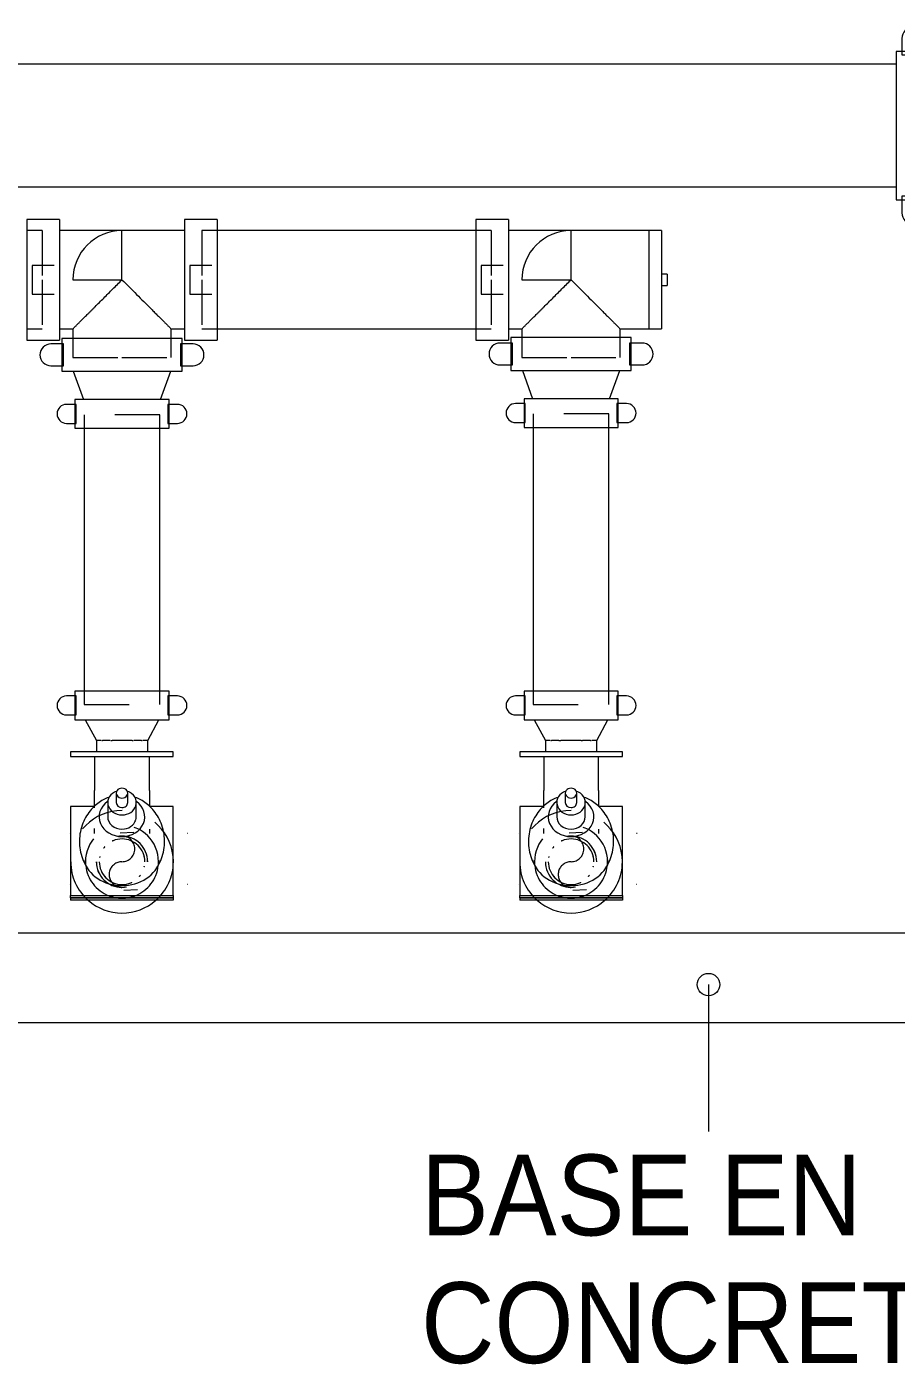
# Model space of a CAD drawing. Header units: metres. Extents: x 63 to 378, y -27 to 78.
# Drawn here: x 140.044 to 141.98, y 34.041 to 37.02 of the extents above; entities that cross this region are included whole.
import ezdxf

# ---------------------------------------------------------------- set-up
doc = ezdxf.new("R2010")
doc.units = ezdxf.units.M
doc.linetypes.add('Centre', pattern=[0.03175, 0.00635, -0.004763, 0.015875, -0.004763])
doc.linetypes.add('HIDDEN JT', pattern=[0.0016, 0.001, -0.0006])
for name, color, linetype, lineweight in [('A-DETL', 7, 'HIDDEN JT', 9), ('A-FLOR', 7, 'Continuous', 9), ('A-FLOR-LEVL', 7, 'Continuous', 9), ('G-ANNO-TEXT', 7, 'Continuous', 9), ('M-EQPM', 7, 'Continuous', 18), ('P-PIPE', 7, 'Continuous', 18)]:
    doc.layers.add(name, color=color, linetype=linetype, lineweight=lineweight)
doc.styles.add('SansSerif', font='SANSS__.TTF', dxfattribs={"width": 0.9, "height": 0.18})

# ---------------------------------------------------------------- blocks, each defined once
blk = doc.blocks.new('Multi-Purpose Valve - Angle - 3-12 Inch - Flanged - 4_-2385580-SEC 11')
at = {"layer": 'P-PIPE', "color": 11, "true_color": 0xff8080}
for p, q in [((-0.9954, 35.4051), (-0.9954, 35.395)), ((-0.7668, 35.4051), (-0.9954, 35.4051)), ((-0.9954, 35.395), (-0.7668, 35.395)), ((-0.942, 35.395), (-0.942, 35.3188)), ((-0.8201, 35.3188), (-0.8201, 35.395)), ((-0.7668, 35.395), (-0.7668, 35.4051)), ((-0.8938, 35.3133), (-0.8938, 35.2922)), ((-0.8684, 35.2922), (-0.8684, 35.3133)), ((-0.942, 35.2833), (-0.9954, 35.2833)), ((-0.9954, 35.2833), (-0.9954, 35.0853)), ((-0.9128, 35.2922), (-0.9128, 35.2605)), ((-0.8493, 35.2605), (-0.8493, 35.2922)), ((-0.7668, 35.2833), (-0.82, 35.2833)), ((-0.7668, 35.0853), (-0.7668, 35.2833)), ((-0.9954, 35.0853), (-0.7668, 35.0853)), ((-0.9954, 35.0802), (-0.9954, 35.0853)), ((-0.7668, 35.0802), (-0.9954, 35.0802)), ((-0.9954, 35.0802), (-0.7668, 35.0802)), ((-0.9954, 35.0802), (-0.9954, 35.0752)), ((-0.7668, 35.0752), (-0.9954, 35.0752)), ((-0.7668, 35.0853), (-0.7668, 35.0802)), ((-0.7668, 35.0802), (-0.7668, 35.0752))]:
    blk.add_line(p, q, dxfattribs=at)
at = {"layer": 'P-PIPE', "color": 11, "true_color": 0xff8080, "flags": 128}
for points in [[(-0.9094, 35.3042), (-0.9108, 35.3037), (-0.9138, 35.3025), (-0.9168, 35.3012), (-0.9199, 35.2998), (-0.9229, 35.2982), (-0.9259, 35.2965), (-0.9289, 35.2946), (-0.932, 35.2926), (-0.935, 35.2904), (-0.9379, 35.2881), (-0.9409, 35.2855), (-0.9438, 35.2828), (-0.9467, 35.28), (-0.9495, 35.2769), (-0.9522, 35.2737), (-0.9548, 35.2703), (-0.9574, 35.2667), (-0.9598, 35.2629), (-0.9621, 35.259), (-0.9643, 35.2549), (-0.9663, 35.2506), (-0.9682, 35.2462), (-0.9699, 35.2416), (-0.9714, 35.237), (-0.9727, 35.2322), (-0.9738, 35.2273), (-0.9746, 35.2223), (-0.9753, 35.2173), (-0.9757, 35.2122), (-0.9759, 35.2071), (-0.9758, 35.202), (-0.9755, 35.1969), (-0.975, 35.1918), (-0.9743, 35.1868), (-0.9733, 35.1819), (-0.9721, 35.177), (-0.9707, 35.1723), (-0.9691, 35.1676), (-0.9674, 35.1632), (-0.9654, 35.1588), (-0.9633, 35.1546), (-0.9611, 35.1506), (-0.9587, 35.1468)], [(-0.942, 35.2809), (-0.942, 35.2847), (-0.942, 35.2886), (-0.942, 35.2925), (-0.942, 35.2964), (-0.942, 35.3004), (-0.942, 35.3044), (-0.942, 35.3085), (-0.942, 35.3125), (-0.942, 35.3166), (-0.942, 35.3188)], [(-0.8034, 35.1468), (-0.8011, 35.1506), (-0.7988, 35.1547), (-0.7967, 35.1588), (-0.7948, 35.1632), (-0.793, 35.1677), (-0.7914, 35.1723), (-0.79, 35.1771), (-0.7889, 35.1819), (-0.7879, 35.1868), (-0.7871, 35.1919), (-0.7866, 35.1969), (-0.7863, 35.202), (-0.7863, 35.2071), (-0.7865, 35.2122), (-0.7869, 35.2173), (-0.7875, 35.2223), (-0.7884, 35.2273), (-0.7895, 35.2322), (-0.7908, 35.237), (-0.7923, 35.2417), (-0.794, 35.2462), (-0.7959, 35.2506), (-0.7979, 35.2549), (-0.8001, 35.259), (-0.8024, 35.263), (-0.8048, 35.2667), (-0.8074, 35.2703), (-0.81, 35.2737), (-0.8127, 35.2769), (-0.8155, 35.28), (-0.8184, 35.2829), (-0.8213, 35.2856), (-0.8242, 35.2881), (-0.8272, 35.2904), (-0.8302, 35.2926), (-0.8332, 35.2947), (-0.8363, 35.2965), (-0.8393, 35.2982), (-0.8423, 35.2998), (-0.8454, 35.3013), (-0.8484, 35.3026), (-0.8514, 35.3037), (-0.8527, 35.3042)], [(-0.8201, 35.3188), (-0.8201, 35.3147), (-0.8201, 35.3107), (-0.8201, 35.3066), (-0.8201, 35.3026), (-0.8201, 35.2986), (-0.8201, 35.2946), (-0.8201, 35.2907), (-0.8201, 35.2868), (-0.8201, 35.2834)], [(-0.942, 35.2233), (-0.942, 35.2248), (-0.942, 35.2264), (-0.942, 35.2282), (-0.942, 35.2301), (-0.942, 35.2321), (-0.942, 35.2343)], [(-0.8201, 35.2333), (-0.8201, 35.2312), (-0.8201, 35.2292), (-0.8201, 35.2273), (-0.8201, 35.2256), (-0.8201, 35.2241), (-0.8201, 35.2233)]]:
    blk.add_lwpolyline(points, dxfattribs=at)
at = {"layer": 'P-PIPE', "color": 11, "true_color": 0xff8080}
for start, end in [(228.7595, 270), (270, 311.2405)]:
    blk.add_arc((-0.8811, 35.1605), 0.1143, start, end, dxfattribs=at)
for centre, major_axis, start_param, end_param in [((-0.8811, 35.2922), (0.0317, 0), 1.940637, 4.712389), ((-0.8811, 35.3133), (-0.0127, 0), 4.712389, 7.853982), ((-0.8811, 35.3133), (-0.0127, 0), 1.570796, 4.712389), ((-0.8811, 35.2922), (-0.0318, 0), 1.570796, 4.342548), ((-0.8811, 35.2605), (0.0508, 0), 2.260912, 4.712389), ((-0.8811, 35.2922), (-0.0127, 0), 0, 1.570796), ((-0.8811, 35.2605), (0.0508, 0), 4.712389, 7.163866), ((-0.8811, 35.2922), (-0.0127, 0), 1.570796, 3.141593), ((-0.8811, 35.2605), (-0.0318, 0), 0, 1.570796), ((-0.8811, 35.2605), (-0.0317, 0), 1.570796, 3.141593), ((-0.8811, 35.1843), (0.0889, 0), 3.403392, 4.712389), ((-0.8811, 35.1843), (-0.0889, 0), 1.570796, 2.879793)]:
    blk.add_ellipse(centre, major_axis=major_axis, ratio=0.866025, start_param=start_param, end_param=end_param, dxfattribs=at)
blk = doc.blocks.new('Multi-Purpose Valve - Angle - 3-12 Inch - Flanged - 4_-V6-SEC 11')
at = {"layer": 'P-PIPE', "color": 11, "true_color": 0xff8080}
for p, q in [((-1.9952, 35.4051), (-1.9952, 35.395)), ((-1.7666, 35.4051), (-1.9952, 35.4051)), ((-1.9952, 35.395), (-1.7666, 35.395)), ((-1.9419, 35.395), (-1.9419, 35.3188)), ((-1.8199, 35.3188), (-1.8199, 35.395)), ((-1.7666, 35.395), (-1.7666, 35.4051)), ((-1.8936, 35.3133), (-1.8936, 35.2922)), ((-1.8682, 35.2922), (-1.8682, 35.3133)), ((-1.9419, 35.2833), (-1.9952, 35.2833)), ((-1.9952, 35.2833), (-1.9952, 35.0853)), ((-1.9126, 35.2922), (-1.9126, 35.2605)), ((-1.8491, 35.2605), (-1.8491, 35.2922)), ((-1.7666, 35.2833), (-1.8198, 35.2833)), ((-1.7666, 35.0853), (-1.7666, 35.2833)), ((-1.9952, 35.0853), (-1.7666, 35.0853)), ((-1.9952, 35.0802), (-1.9952, 35.0853)), ((-1.7666, 35.0802), (-1.9952, 35.0802)), ((-1.9952, 35.0802), (-1.7666, 35.0802)), ((-1.9952, 35.0802), (-1.9952, 35.0752)), ((-1.7666, 35.0752), (-1.9952, 35.0752)), ((-1.7666, 35.0853), (-1.7666, 35.0802)), ((-1.7666, 35.0802), (-1.7666, 35.0752))]:
    blk.add_line(p, q, dxfattribs=at)
at = {"layer": 'P-PIPE', "color": 11, "true_color": 0xff8080, "flags": 128}
for points in [[(-1.9092, 35.3042), (-1.9106, 35.3037), (-1.9136, 35.3025), (-1.9166, 35.3012), (-1.9197, 35.2998), (-1.9227, 35.2982), (-1.9257, 35.2965), (-1.9288, 35.2946), (-1.9318, 35.2926), (-1.9348, 35.2904), (-1.9378, 35.2881), (-1.9407, 35.2855), (-1.9436, 35.2828), (-1.9465, 35.28), (-1.9493, 35.2769), (-1.952, 35.2737), (-1.9546, 35.2703), (-1.9572, 35.2667), (-1.9596, 35.2629), (-1.9619, 35.259), (-1.9641, 35.2549), (-1.9661, 35.2506), (-1.968, 35.2462), (-1.9697, 35.2416), (-1.9712, 35.237), (-1.9725, 35.2322), (-1.9736, 35.2273), (-1.9745, 35.2223), (-1.9751, 35.2173), (-1.9755, 35.2122), (-1.9757, 35.2071), (-1.9756, 35.202), (-1.9754, 35.1969), (-1.9748, 35.1918), (-1.9741, 35.1868), (-1.9731, 35.1819), (-1.9719, 35.177), (-1.9705, 35.1723), (-1.9689, 35.1676), (-1.9672, 35.1632), (-1.9652, 35.1588), (-1.9631, 35.1546), (-1.9609, 35.1506), (-1.9585, 35.1468)], [(-1.9419, 35.2809), (-1.9419, 35.2847), (-1.9419, 35.2886), (-1.9419, 35.2925), (-1.9419, 35.2964), (-1.9419, 35.3004), (-1.9419, 35.3044), (-1.9419, 35.3085), (-1.9419, 35.3125), (-1.9419, 35.3166), (-1.9419, 35.3188)], [(-1.8033, 35.1468), (-1.8009, 35.1506), (-1.7986, 35.1547), (-1.7965, 35.1588), (-1.7946, 35.1632), (-1.7928, 35.1677), (-1.7912, 35.1723), (-1.7899, 35.1771), (-1.7887, 35.1819), (-1.7877, 35.1868), (-1.7869, 35.1919), (-1.7864, 35.1969), (-1.7861, 35.202), (-1.7861, 35.2071), (-1.7863, 35.2122), (-1.7867, 35.2173), (-1.7873, 35.2223), (-1.7882, 35.2273), (-1.7893, 35.2322), (-1.7906, 35.237), (-1.7921, 35.2417), (-1.7938, 35.2462), (-1.7957, 35.2506), (-1.7977, 35.2549), (-1.7999, 35.259), (-1.8022, 35.263), (-1.8046, 35.2667), (-1.8072, 35.2703), (-1.8098, 35.2737), (-1.8125, 35.2769), (-1.8153, 35.28), (-1.8182, 35.2829), (-1.8211, 35.2856), (-1.8241, 35.2881), (-1.827, 35.2904), (-1.83, 35.2926), (-1.8331, 35.2947), (-1.8361, 35.2965), (-1.8391, 35.2982), (-1.8421, 35.2998), (-1.8452, 35.3013), (-1.8482, 35.3026), (-1.8512, 35.3037), (-1.8526, 35.3042)], [(-1.8199, 35.3188), (-1.8199, 35.3147), (-1.8199, 35.3107), (-1.8199, 35.3066), (-1.8199, 35.3026), (-1.8199, 35.2986), (-1.8199, 35.2946), (-1.8199, 35.2907), (-1.8199, 35.2868), (-1.8199, 35.2834)], [(-1.9419, 35.2233), (-1.9419, 35.2248), (-1.9419, 35.2264), (-1.9419, 35.2282), (-1.9419, 35.2301), (-1.9419, 35.2321), (-1.9419, 35.2343)], [(-1.8199, 35.2333), (-1.8199, 35.2312), (-1.8199, 35.2292), (-1.8199, 35.2273), (-1.8199, 35.2256), (-1.8199, 35.2241), (-1.8199, 35.2233)]]:
    blk.add_lwpolyline(points, dxfattribs=at)
at = {"layer": 'P-PIPE', "color": 11, "true_color": 0xff8080}
for start, end in [(228.7595, 270), (270, 311.2405)]:
    blk.add_arc((-1.8809, 35.1605), 0.1143, start, end, dxfattribs=at)
for centre, major_axis, start_param, end_param in [((-1.8809, 35.2922), (0.0317, 0), 1.940637, 4.712389), ((-1.8809, 35.3133), (-0.0127, 0), 4.712389, 7.853982), ((-1.8809, 35.3133), (0.0127, 0), 4.712389, 7.853982), ((-1.8809, 35.2922), (0.0318, 0), 6.024068, 7.484141), ((-1.8809, 35.2605), (-0.0508, 0), 5.402505, 7.853982), ((-1.8809, 35.2922), (-0.0127, 0), 0, 1.570796), ((-1.8809, 35.2605), (0.0508, 0), 4.712389, 7.163866), ((-1.8809, 35.2922), (-0.0127, 0), 1.570796, 3.141593), ((-1.8809, 35.2922), (-0.0318, 0), 1.570796, 2.879793), ((-1.8809, 35.2605), (-0.0318, 0), 0, 1.570796), ((-1.8809, 35.2605), (-0.0317, 0), 1.570796, 2.879793), ((-1.8809, 35.2605), (0.0317, 0), 6.024068, 6.283185), ((-1.8809, 35.1843), (0.0889, 0), 3.403392, 4.712389), ((-1.8809, 35.1843), (-0.0889, 0), 1.570796, 2.879793)]:
    blk.add_ellipse(centre, major_axis=major_axis, ratio=0.866025, start_param=start_param, end_param=end_param, dxfattribs=at)
blk = doc.blocks.new('Victaulic-IPS-Cap No 60 - Standard 2-2391244-SEC 11')
at = {"layer": 'P-PIPE', "color": 11, "true_color": 0xff8080}
for p, q in [((-0.6794, 36.5662), (-0.7081, 36.5662)), ((-0.6667, 36.4693), (-0.6794, 36.4693)), ((-0.6794, 36.4439), (-0.6667, 36.4439)), ((-0.7081, 36.3471), (-0.6794, 36.3471))]:
    blk.add_line(p, q, dxfattribs=at)
for centre, major_axis, start_param, end_param in [((-0.7081, 36.4566), (0, 0.1095), 0, 1.570796), ((-0.6794, 36.4566), (0, 0.1095), 0, 1.570796), ((-0.6667, 36.4566), (0, 0.0127), 0, 1.570796), ((-0.7081, 36.4566), (0, 0.1095), 1.570796, 3.141593), ((-0.6794, 36.4566), (0, 0.1095), 1.570796, 3.141593), ((-0.6667, 36.4566), (0, 0.0127), 1.570796, 3.141593)]:
    blk.add_ellipse(centre, major_axis=major_axis, ratio=0.000052, start_param=start_param, end_param=end_param, dxfattribs=at)
blk = doc.blocks.new('Victaulic-IPS-Rigid Coupling Style 07-W07-107 - Standard-2615401-SEC 11')
at = {"layer": 'P-PIPE', "color": 11, "true_color": 0xff8080}
for p, q in [((-1.02, 36.5907), (-1.0932, 36.5907)), ((-1.081, 36.4884), (-1.081, 36.4249)), ((-1.0322, 36.4884), (-1.081, 36.4884)), ((-1.081, 36.4249), (-1.0322, 36.4249)), ((-1.0932, 36.3225), (-1.02, 36.3225))]:
    blk.add_line(p, q, dxfattribs=at)
for centre in [(-1.0932, 36.4566), (-1.02, 36.4566)]:
    blk.add_ellipse(centre, major_axis=(0, 0.1341), ratio=0.000052, start_param=0, end_param=3.141593, dxfattribs=at)
blk = doc.blocks.new('Victaulic-IPS-Rigid Coupling Style 07-W07-107 - Standard-V11-SEC 11')
at = {"layer": 'P-PIPE', "color": 11, "true_color": 0xff8080}
for p, q in [((-1.6688, 36.5907), (-1.742, 36.5907)), ((-1.7298, 36.4884), (-1.7298, 36.4249)), ((-1.681, 36.4884), (-1.7298, 36.4884)), ((-1.7298, 36.4249), (-1.681, 36.4249)), ((-1.742, 36.3225), (-1.6688, 36.3225))]:
    blk.add_line(p, q, dxfattribs=at)
for centre in [(-1.742, 36.4566), (-1.6688, 36.4566)]:
    blk.add_ellipse(centre, major_axis=(0, 0.1341), ratio=0.000052, start_param=0, end_param=3.141593, dxfattribs=at)
blk = doc.blocks.new('Victaulic-IPS-Rigid Coupling Style 07-W07-107 - Standard-V24-SEC 11')
at = {"layer": 'P-PIPE', "color": 11, "true_color": 0xff8080}
for p, q in [((-2.015, 36.326), (-2.015, 36.2528)), ((-1.8809, 36.326), (-2.015, 36.326)), ((-1.7468, 36.326), (-1.8809, 36.326)), ((-1.7468, 36.2528), (-1.7468, 36.326)), ((-2.0112, 36.3138), (-2.0391, 36.3138)), ((-2.0112, 36.265), (-2.0112, 36.3138)), ((-1.7227, 36.3138), (-1.7506, 36.3138)), ((-1.7506, 36.3138), (-1.7506, 36.265)), ((-2.0391, 36.265), (-2.0112, 36.265)), ((-1.7506, 36.265), (-1.7227, 36.265)), ((-2.015, 36.2528), (-1.8809, 36.2528)), ((-1.8809, 36.2528), (-1.7468, 36.2528))]:
    blk.add_line(p, q, dxfattribs=at)
for centre, start, end in [((-2.0391, 36.2894), 90, 270), ((-1.7227, 36.2894), 270, 90)]:
    blk.add_arc(centre, 0.0244, start, end, dxfattribs=at)
blk = doc.blocks.new('Victaulic-IPS-Rigid Coupling Style 07-W07-107 - Standard-V25-SEC 11')
at = {"layer": 'P-PIPE', "color": 11, "true_color": 0xff8080}
for p, q in [((-1.0114, 36.3157), (-1.0393, 36.3157)), ((-1.0152, 36.3279), (-1.0152, 36.2547)), ((-0.8811, 36.3279), (-1.0152, 36.3279)), ((-1.0114, 36.2669), (-1.0114, 36.3157)), ((-0.747, 36.3279), (-0.8811, 36.3279)), ((-0.7228, 36.3157), (-0.7508, 36.3157)), ((-0.7508, 36.3157), (-0.7508, 36.2669)), ((-0.747, 36.2547), (-0.747, 36.3279)), ((-1.0393, 36.2669), (-1.0114, 36.2669)), ((-0.7508, 36.2669), (-0.7228, 36.2669)), ((-1.0152, 36.2547), (-0.8811, 36.2547)), ((-0.8811, 36.2547), (-0.747, 36.2547))]:
    blk.add_line(p, q, dxfattribs=at)
for centre, start, end in [((-1.0393, 36.2913), 90, 270), ((-0.7228, 36.2913), 270, 90)]:
    blk.add_arc(centre, 0.0244, start, end, dxfattribs=at)
blk = doc.blocks.new('Victaulic-IPS-Reducer No 50-51 - AC-2757080-SEC 11')
at = {"layer": 'P-PIPE', "color": 11, "true_color": 0xff8080}
for p, q in [((-1.9629, 35.4769), (-1.938, 35.4302)), ((-1.8237, 35.4302), (-1.7989, 35.4769)), ((-1.938, 35.4302), (-1.938, 35.4051)), ((-1.937, 35.4302), (-1.938, 35.4302)), ((-1.938, 35.4302), (-1.9366, 35.4302)), ((-1.927, 35.4302), (-1.9361, 35.4302)), ((-1.9256, 35.4302), (-1.9243, 35.4302)), ((-1.9069, 35.4302), (-1.9243, 35.4302)), ((-1.9057, 35.4302), (-1.9027, 35.4302)), ((-1.8809, 35.4302), (-1.9028, 35.4302)), ((-1.8582, 35.4302), (-1.8809, 35.4302)), ((-1.8583, 35.4302), (-1.8561, 35.4302)), ((-1.8374, 35.4302), (-1.8548, 35.4302)), ((-1.8375, 35.4302), (-1.8362, 35.4302)), ((-1.8257, 35.4302), (-1.8348, 35.4302)), ((-1.8252, 35.4302), (-1.8237, 35.4302)), ((-1.8237, 35.4302), (-1.8248, 35.4302)), ((-1.8237, 35.4051), (-1.8237, 35.4302))]:
    blk.add_line(p, q, dxfattribs=at)
blk = doc.blocks.new('Victaulic-IPS-Rigid Coupling Style 07-W07-107 - Standard-V26-SEC 11')
at = {"layer": 'P-PIPE', "color": 11, "true_color": 0xff8080}
for p, q in [((-1.9857, 35.5404), (-1.9857, 35.4769)), ((-1.8809, 35.5404), (-1.9857, 35.5404)), ((-1.7761, 35.5404), (-1.8809, 35.5404)), ((-1.7761, 35.4769), (-1.7761, 35.5404)), ((-1.9831, 35.5298), (-2.0043, 35.5298)), ((-1.9831, 35.4874), (-1.9831, 35.5298)), ((-1.7575, 35.5298), (-1.7786, 35.5298)), ((-1.7786, 35.5298), (-1.7786, 35.4874)), ((-2.0043, 35.4874), (-1.9831, 35.4874)), ((-1.7786, 35.4874), (-1.7575, 35.4874)), ((-1.9857, 35.4769), (-1.8809, 35.4769)), ((-1.8809, 35.4769), (-1.7761, 35.4769))]:
    blk.add_line(p, q, dxfattribs=at)
for centre, start, end in [((-2.0043, 35.5086), 90, 270), ((-1.7575, 35.5086), 270, 90)]:
    blk.add_arc(centre, 0.0212, start, end, dxfattribs=at)
blk = doc.blocks.new('Victaulic-IPS-Reducer No 50-51 - AC-2397801-SEC 11')
at = {"layer": 'P-PIPE', "color": 11, "true_color": 0xff8080}
for p, q in [((-1.9893, 36.2528), (-1.9665, 36.1897)), ((-1.7953, 36.1897), (-1.7724, 36.2528))]:
    blk.add_line(p, q, dxfattribs=at)
blk = doc.blocks.new('Victaulic-IPS-Rigid Coupling Style 07-W07-107 - Standard-V27-SEC 11')
at = {"layer": 'P-PIPE', "color": 11, "true_color": 0xff8080}
for p, q in [((-1.9831, 36.1791), (-2.0043, 36.1791)), ((-1.9857, 36.1897), (-1.9857, 36.1262)), ((-1.8809, 36.1897), (-1.9857, 36.1897)), ((-1.9831, 36.1368), (-1.9831, 36.1791)), ((-1.7761, 36.1897), (-1.8809, 36.1897)), ((-1.7575, 36.1791), (-1.7786, 36.1791)), ((-1.7786, 36.1791), (-1.7786, 36.1368)), ((-1.7761, 36.1262), (-1.7761, 36.1897)), ((-2.0043, 36.1368), (-1.9831, 36.1368)), ((-1.7786, 36.1368), (-1.7575, 36.1368)), ((-1.9857, 36.1262), (-1.8809, 36.1262)), ((-1.8809, 36.1262), (-1.7761, 36.1262))]:
    blk.add_line(p, q, dxfattribs=at)
for centre, start, end in [((-2.0043, 36.158), 90, 270), ((-1.7575, 36.158), 270, 90)]:
    blk.add_arc(centre, 0.0212, start, end, dxfattribs=at)
blk = doc.blocks.new('Victaulic-IPS-Reducer No 50-51 - AC-V28-SEC 11')
at = {"layer": 'P-PIPE', "color": 11, "true_color": 0xff8080}
for p, q in [((-0.9631, 35.4769), (-0.9382, 35.4302)), ((-0.8239, 35.4302), (-0.7991, 35.4769)), ((-0.9382, 35.4302), (-0.9382, 35.4051)), ((-0.9372, 35.4302), (-0.9382, 35.4302)), ((-0.9382, 35.4302), (-0.9368, 35.4302)), ((-0.9272, 35.4302), (-0.9363, 35.4302)), ((-0.9258, 35.4302), (-0.9245, 35.4302)), ((-0.9079, 35.4302), (-0.9245, 35.4302)), ((-0.9081, 35.4302), (-0.9037, 35.4302)), ((-0.8811, 35.4302), (-0.9037, 35.4302)), ((-0.8584, 35.4302), (-0.8811, 35.4302)), ((-0.8585, 35.4302), (-0.8553, 35.4302)), ((-0.8376, 35.4302), (-0.8553, 35.4302)), ((-0.8377, 35.4302), (-0.8364, 35.4302)), ((-0.8259, 35.4302), (-0.835, 35.4302)), ((-0.8254, 35.4302), (-0.8239, 35.4302)), ((-0.8239, 35.4302), (-0.825, 35.4302)), ((-0.8239, 35.4051), (-0.8239, 35.4302))]:
    blk.add_line(p, q, dxfattribs=at)
blk = doc.blocks.new('Victaulic-IPS-Reducer No 50-51 - AC-V29-SEC 11')
at = {"layer": 'P-PIPE', "color": 11, "true_color": 0xff8080}
for p, q in [((-0.9895, 36.2547), (-0.9667, 36.1916)), ((-0.7955, 36.1916), (-0.7726, 36.2547))]:
    blk.add_line(p, q, dxfattribs=at)
blk = doc.blocks.new('Victaulic-IPS-Rigid Coupling Style 07-W07-107 - AC-V9-SEC 11')
at = {"layer": 'P-PIPE', "color": 11, "true_color": 0xff8080}
for p, q in [((-5.4418, 35.4298), (-5.4418, 35.3552)), ((-5.1116, 35.4298), (-5.4418, 35.4298)), ((-5.1116, 35.3552), (-5.1116, 35.4298)), ((-5.4342, 35.4174), (-5.4709, 35.4174)), ((-5.4342, 35.3676), (-5.4342, 35.4174)), ((-5.0825, 35.4174), (-5.1192, 35.4174)), ((-5.1192, 35.4174), (-5.1192, 35.3676)), ((-5.4709, 35.3676), (-5.4342, 35.3676)), ((-5.1192, 35.3676), (-5.0825, 35.3676)), ((-5.4418, 35.3552), (-5.1116, 35.3552))]:
    blk.add_line(p, q, dxfattribs=at)
for centre, start, end in [((-5.4709, 35.3925), 90, 270), ((-5.0825, 35.3925), 270, 90)]:
    blk.add_arc(centre, 0.0249, start, end, dxfattribs=at)
blk = doc.blocks.new('Victaulic-IPS-Tee-Reducing Tee-No V20-25 - Standard-2396261-SEC 11')
at = {"layer": 'A-DETL', "color": 11, "true_color": 0xff8080}
for p, q in [((-1.9904, 36.3259), (-1.9904, 36.2837)), ((-1.7713, 36.2837), (-1.7713, 36.3259)), ((-1.9904, 36.2837), (-1.8809, 36.2837)), ((-1.8809, 36.2837), (-1.7713, 36.2837))]:
    blk.add_line(p, q, dxfattribs=at)
at = {"layer": 'P-PIPE', "color": 11, "true_color": 0xff8080}
for p, q in [((-1.742, 36.5662), (-2.0198, 36.5662)), ((-2.0198, 36.3471), (-1.9904, 36.3471)), ((-1.9904, 36.3471), (-1.9904, 36.326)), ((-1.7713, 36.3471), (-1.742, 36.3471)), ((-1.7713, 36.326), (-1.7713, 36.3471))]:
    blk.add_line(p, q, dxfattribs=at)
at = {"layer": 'P-PIPE', "color": 11, "lineweight": 9, "true_color": 0xff8080}
for p, q in [((-1.8809, 36.4566), (-1.8809, 36.5662)), ((-1.9904, 36.4566), (-1.8809, 36.4566))]:
    blk.add_line(p, q, dxfattribs=at)
blk.add_arc((-1.8809, 36.4566), 0.1095, 90, 180, dxfattribs=at)
at = {"layer": 'P-PIPE', "color": 11, "true_color": 0xff8080}
for points, knots in [([(-1.9904, 36.3471), (-1.9904, 36.3471), (-1.9899, 36.3475), (-1.9882, 36.3493), (-1.9857, 36.3518), (-1.9833, 36.3542), (-1.9812, 36.3563), (-1.979, 36.3586), (-1.9765, 36.361), (-1.9738, 36.3637), (-1.971, 36.3665), (-1.9681, 36.3694), (-1.965, 36.3725), (-1.9618, 36.3757), (-1.9582, 36.3793), (-1.9543, 36.3832), (-1.9499, 36.3876), (-1.9453, 36.3922), (-1.9392, 36.3983), (-1.9313, 36.4062), (-1.9182, 36.4193), (-1.9014, 36.4361), (-1.8878, 36.4498), (-1.8809, 36.4566)], [0, 0, 0, 0, 0.055556, 0.111111, 0.166667, 0.194444, 0.222222, 0.25, 0.277778, 0.305556, 0.333333, 0.361111, 0.388889, 0.416667, 0.444444, 0.479167, 0.513889, 0.548611, 0.583333, 0.652778, 0.722222, 0.861111, 1, 1, 1, 1]), ([(-1.8809, 36.4566), (-1.8754, 36.4512), (-1.8645, 36.4402), (-1.8482, 36.424), (-1.8324, 36.4081), (-1.8197, 36.3955), (-1.8101, 36.3858), (-1.8032, 36.3789), (-1.7978, 36.3735), (-1.7936, 36.3694), (-1.7907, 36.3665), (-1.7879, 36.3637), (-1.7853, 36.361), (-1.7828, 36.3586), (-1.7805, 36.3563), (-1.7785, 36.3542), (-1.776, 36.3518), (-1.7736, 36.3493), (-1.7718, 36.3475), (-1.7714, 36.3471), (-1.7713, 36.3471)], [0, 0, 0, 0, 0.111111, 0.222222, 0.333333, 0.444444, 0.5, 0.555556, 0.611111, 0.638889, 0.666667, 0.694444, 0.722222, 0.75, 0.777778, 0.805556, 0.833333, 0.888889, 0.944444, 1, 1, 1, 1])]:
    blk.add_open_spline(points, degree=3, knots=knots, dxfattribs=at)
blk = doc.blocks.new('Victaulic-IPS-Tee-Reducing Tee-No V20-25 - Standard-V7-SEC 11')
at = {"layer": 'A-DETL', "color": 11, "true_color": 0xff8080}
for p, q in [((-0.9906, 36.3278), (-0.9906, 36.2837)), ((-0.7715, 36.2837), (-0.7715, 36.3278)), ((-0.9906, 36.2837), (-0.8811, 36.2837)), ((-0.8811, 36.2837), (-0.7715, 36.2837))]:
    blk.add_line(p, q, dxfattribs=at)
at = {"layer": 'P-PIPE', "color": 11, "true_color": 0xff8080}
for p, q in [((-0.7081, 36.5662), (-1.02, 36.5662)), ((-1.02, 36.3471), (-0.9906, 36.3471)), ((-0.9906, 36.3471), (-0.9906, 36.3279)), ((-0.7715, 36.3471), (-0.7081, 36.3471)), ((-0.7715, 36.3279), (-0.7715, 36.3471))]:
    blk.add_line(p, q, dxfattribs=at)
at = {"layer": 'P-PIPE', "color": 11, "lineweight": 9, "true_color": 0xff8080}
for p, q in [((-0.8811, 36.4566), (-0.8811, 36.5662)), ((-0.9906, 36.4566), (-0.8811, 36.4566))]:
    blk.add_line(p, q, dxfattribs=at)
blk.add_arc((-0.8811, 36.4566), 0.1095, 90, 180, dxfattribs=at)
at = {"layer": 'P-PIPE', "color": 11, "true_color": 0xff8080}
for start_param, end_param in [(0, 1.570796), (1.570796, 3.141593)]:
    blk.add_ellipse((-0.7081, 36.4566), major_axis=(0, 0.1095), ratio=0.000052, start_param=start_param, end_param=end_param, dxfattribs=at)
for points, knots in [([(-0.9906, 36.3471), (-0.9906, 36.3471), (-0.9901, 36.3475), (-0.9884, 36.3493), (-0.9859, 36.3518), (-0.9834, 36.3542), (-0.9814, 36.3563), (-0.9792, 36.3586), (-0.9767, 36.361), (-0.974, 36.3637), (-0.9712, 36.3665), (-0.9683, 36.3694), (-0.9652, 36.3725), (-0.962, 36.3757), (-0.9584, 36.3793), (-0.9545, 36.3832), (-0.95, 36.3876), (-0.9455, 36.3922), (-0.9394, 36.3983), (-0.9314, 36.4062), (-0.9184, 36.4193), (-0.9016, 36.4361), (-0.8879, 36.4498), (-0.8811, 36.4566)], [0, 0, 0, 0, 0.055556, 0.111111, 0.166667, 0.194444, 0.222222, 0.25, 0.277778, 0.305556, 0.333333, 0.361111, 0.388889, 0.416667, 0.444444, 0.479167, 0.513889, 0.548611, 0.583333, 0.652778, 0.722222, 0.861111, 1, 1, 1, 1]), ([(-0.8811, 36.4566), (-0.8756, 36.4512), (-0.8647, 36.4402), (-0.8484, 36.424), (-0.8326, 36.4081), (-0.8199, 36.3955), (-0.8103, 36.3858), (-0.8034, 36.3789), (-0.798, 36.3735), (-0.7938, 36.3694), (-0.7909, 36.3665), (-0.7881, 36.3637), (-0.7855, 36.361), (-0.783, 36.3586), (-0.7807, 36.3563), (-0.7787, 36.3542), (-0.7762, 36.3518), (-0.7738, 36.3493), (-0.772, 36.3475), (-0.7716, 36.3471), (-0.7715, 36.3471)], [0, 0, 0, 0, 0.111111, 0.222222, 0.333333, 0.444444, 0.5, 0.555556, 0.611111, 0.638889, 0.666667, 0.694444, 0.722222, 0.75, 0.777778, 0.805556, 0.833333, 0.888889, 0.944444, 1, 1, 1, 1])]:
    blk.add_open_spline(points, degree=3, knots=knots, dxfattribs=at)
blk = doc.blocks.new('Pump-Vertical_Inline-Taco-KV_D_Models - 4007D NEMA at 20 HP 3500 RPM TEFC-V55-SEC 11')
at = {"layer": 'A-DETL', "color": 11, "true_color": 0xff8080}
for p, q in [((-2.9988, 35.224), (-2.9986, 35.224)), ((-2.8546, 35.2258), (-2.885, 35.2239)), ((-2.8773, 35.0971), (-2.8469, 35.099))]:
    blk.add_line(p, q, dxfattribs=at)
for radius, start, end in [(0.1143, 90, 179.8345), (0.1143, 0.1655, 90), (0.0508, 139.417, 143.7992), (0.0508, 113.3059, 115.7143), (0.0508, 64.2857, 66.6941), (0.0508, 36.2008, 40.583), (0.1143, 180.1655, 228.7345), (0.0508, 167.1429, 168.9964), (0.0508, 11.0036, 12.8571), (0.1143, 311.2655, 359.8345), (0.0508, 191.0036, 192.8571), (0.0508, 216.2008, 220.583), (0.0508, 319.417, 323.7992), (0.0508, 347.1429, 348.9964), (0.0508, 244.2857, 246.6941), (0.0508, 293.3059, 295.7143)]:
    blk.add_arc((-2.8811, 35.1605), radius, start, end, dxfattribs=at)
at = {"layer": 'M-EQPM', "color": 11, "true_color": 0xff8080}
for p, q in [((-2.9988, 35.224), (-2.9986, 35.224)), ((-2.735, 35.224), (-2.7343, 35.224)), ((-2.9986, 35.1097), (-2.9988, 35.1098)), ((-2.7344, 35.1098), (-2.735, 35.1097))]:
    blk.add_line(p, q, dxfattribs=at)
blk = doc.blocks.new('Pump-Vertical_Inline-Taco-KV_D_Models - 4007D NEMA at 20 HP 3500 RPM TEFC-V56-SEC 11')
at = {"layer": 'A-DETL', "color": 11, "true_color": 0xff8080}
for p, q in [((-0.9988, 35.224), (-0.9986, 35.224)), ((-0.8554, 35.2257), (-0.8849, 35.2239)), ((-0.8772, 35.0971), (-0.8469, 35.099))]:
    blk.add_line(p, q, dxfattribs=at)
for radius, start, end in [(0.1143, 90, 179.8345), (0.1143, 0.1655, 90), (0.0508, 139.417, 143.7992), (0.0508, 113.3059, 115.7143), (0.0508, 64.2857, 66.6941), (0.0508, 36.2008, 40.583), (0.1143, 180.1655, 228.7345), (0.0508, 167.1429, 168.9964), (0.0508, 11.0036, 12.8571), (0.1143, 311.2655, 359.8345), (0.0508, 191.0036, 192.8571), (0.0508, 216.2008, 220.583), (0.0508, 319.417, 323.7992), (0.0508, 347.1429, 348.9964), (0.0508, 244.2857, 246.6941), (0.0508, 293.3059, 295.7143)]:
    blk.add_arc((-0.8811, 35.1605), radius, start, end, dxfattribs=at)
at = {"layer": 'M-EQPM', "color": 11, "true_color": 0xff8080}
for p, q in [((-0.9988, 35.224), (-0.9986, 35.224)), ((-0.735, 35.224), (-0.7342, 35.224)), ((-0.9986, 35.1097), (-0.9988, 35.1098)), ((-0.7344, 35.1098), (-0.735, 35.1097))]:
    blk.add_line(p, q, dxfattribs=at)
blk = doc.blocks.new('C_S_L_Antivibratorio 2- Flanged - 4_-V57-SEC 11')
at = {"layer": 'A-DETL', "color": 11, "true_color": 0xff8080}
for start, end in [(360, 180), (180, 185.8454), (354.1546, 0), (186.051, 248.8937), (291.1063, 353.949), (249.077, 264.5034), (265.0407, 274.9593), (275.4966, 290.923)]:
    blk.add_arc((-1.8809, 35.1605), 0.0813, start, end, dxfattribs=at)
blk = doc.blocks.new('Non-Connector - AC-2603212-SEC 11')
at = {"layer": 'A-DETL', "color": 11, "true_color": 0xff8080}
for start, end in [(0, 180), (180, 360)]:
    blk.add_arc((-2.8811, 35.1605), 0.0508, start, end, dxfattribs=at)

msp = doc.modelspace()

# ---------------------------------------------------------------- linework, layer by layer
at = {"layer": 'A-DETL', "color": 11, "true_color": 0xff8080}
for p, q in [((140.0777, 36.5662), (140.0437, 36.5662)), ((140.4678, 36.5662), (140.4338, 36.5662)), ((141.0775, 36.5662), (141.0435, 36.5662)), ((140.0437, 36.3471), (140.0777, 36.3471)), ((140.4338, 36.3471), (140.4678, 36.3471)), ((141.0435, 36.3471), (141.0775, 36.3471)), ((140.1716, 36.1561), (140.1716, 36.1263)), ((140.3399, 36.1561), (140.1716, 36.1561)), ((140.3399, 36.1263), (140.3399, 36.1561)), ((141.1714, 36.1579), (141.1714, 36.1281)), ((141.3397, 36.1579), (141.1714, 36.1579)), ((141.3397, 36.1281), (141.3397, 36.1579)), ((140.1716, 35.5403), (140.1716, 35.5105)), ((140.3399, 35.5105), (140.3399, 35.5403)), ((141.1714, 35.5403), (141.1714, 35.5105)), ((141.3397, 35.5105), (141.3397, 35.5403)), ((140.1716, 35.5105), (140.3399, 35.5105)), ((141.1714, 35.5105), (141.3397, 35.5105))]:
    msp.add_line(p, q, dxfattribs=at)
for centre, radius, start, end in [((140.2557, 35.1605), 0.0571, 0, 180), ((140.2557, 35.1605), 0.0572, 0, 180), ((140.2557, 35.1891), 0.0286, 270, 90), ((140.2557, 35.1891), 0.0286, 270, 90), ((141.2555, 35.1605), 0.0571, 0, 180), ((141.2555, 35.1605), 0.0572, 0, 180), ((141.2555, 35.1891), 0.0286, 270, 90), ((141.2555, 35.1891), 0.0286, 270, 90), ((140.2557, 35.1605), 0.0572, 180, 0), ((140.2557, 35.1605), 0.0571, 180, 0), ((140.2557, 35.132), 0.0286, 90, 240.753), ((140.2557, 35.132), 0.0286, 90, 240.753), ((141.2555, 35.1605), 0.0572, 180, 0), ((141.2555, 35.1605), 0.0572, 180, 0), ((141.2555, 35.132), 0.0286, 90, 240.753), ((141.2555, 35.132), 0.0286, 90, 240.753), ((140.2557, 35.132), 0.0286, 241.4923, 270), ((140.2557, 35.132), 0.0286, 241.4923, 270), ((141.2555, 35.132), 0.0286, 241.4923, 270), ((141.2555, 35.132), 0.0286, 241.4923, 270)]:
    msp.add_arc(centre, radius, start, end, dxfattribs=at)
for centre, start_param, end_param in [((140.0777, 36.4566), 0, 1.570796), ((140.4338, 36.4566), 0, 1.570796), ((141.0775, 36.4566), 0, 1.570796), ((140.0777, 36.4566), 1.570796, 3.141593), ((140.4338, 36.4566), 1.570796, 3.141593), ((141.0775, 36.4566), 1.570796, 3.141593)]:
    msp.add_ellipse(centre, major_axis=(0, 0.1095), ratio=0.000052, start_param=start_param, end_param=end_param, dxfattribs=at)
at = {"layer": 'A-FLOR', "color": 253, "true_color": 0xaaaaaa}
for p, q in [((138.9048, 35.0018), (144.6062, 35.0018)), ((144.6062, 34.8018), (138.9048, 34.8018))]:
    msp.add_line(p, q, dxfattribs=at)
at = {"layer": 'A-FLOR-LEVL', "linetype": 'Centre'}
msp.add_line((143.0977, 34.8018), (130.573, 34.8018), dxfattribs=at)
at = {"layer": 'G-ANNO-TEXT'}
msp.add_line((141.5615, 34.8868), (141.5615, 34.5597), dxfattribs=at)
msp.add_circle((141.5615, 34.8868), 0.025, dxfattribs=at)
at = {"layer": 'P-PIPE', "color": 11, "true_color": 0xff8080}
for p, q in [((141.9796, 36.9366), (138.6381, 36.9366)), ((138.6381, 36.6636), (141.9796, 36.6636)), ((141.0435, 36.5662), (140.4678, 36.5662)), ((140.4678, 36.3471), (141.0435, 36.3471)), ((140.1716, 36.1262), (140.1716, 35.5404)), ((140.3399, 35.5404), (140.3399, 36.1262)), ((141.1714, 36.1281), (141.1714, 35.5404)), ((141.3397, 35.5404), (141.3397, 36.1281))]:
    msp.add_line(p, q, dxfattribs=at)

# ---------------------------------------------------------------- block references
at = {"layer": 'A-DETL', "color": 11, "true_color": 0xff8080}
for name, p in [('Victaulic-IPS-Tee-Reducing Tee-No V20-25 - Standard-2396261-SEC 11', (142.1366, 0)), ('Victaulic-IPS-Tee-Reducing Tee-No V20-25 - Standard-V7-SEC 11', (142.1366, 0)), ('Pump-Vertical_Inline-Taco-KV_D_Models - 4007D NEMA at 20 HP 3500 RPM TEFC-V55-SEC 11', (143.1369, 0)), ('Pump-Vertical_Inline-Taco-KV_D_Models - 4007D NEMA at 20 HP 3500 RPM TEFC-V56-SEC 11', (142.1366, 0)), ('C_S_L_Antivibratorio 2- Flanged - 4_-V57-SEC 11', (142.1366, 0)), ('C_S_L_Antivibratorio 2- Flanged - 4_-V57-SEC 11', (143.1364, 0)), ('Non-Connector - AC-2603212-SEC 11', (143.1369, 0)), ('Non-Connector - AC-2603212-SEC 11', (143.1369, 0)), ('Non-Connector - AC-2603212-SEC 11', (144.1367, 0)), ('Non-Connector - AC-2603212-SEC 11', (144.1367, 0))]:
    msp.add_blockref(name, p, dxfattribs=at)
at = {"layer": 'P-PIPE', "color": 11, "true_color": 0xff8080}
for name, p, rotation in [('Victaulic-IPS-Rigid Coupling Style 07-W07-107 - AC-V9-SEC 11', (177.4094, 42.0768), 90), ('Victaulic-IPS-Rigid Coupling Style 07-W07-107 - Standard-V26-SEC 11', (139.3747, 71.6684), 180), ('Victaulic-IPS-Rigid Coupling Style 07-W07-107 - Standard-V27-SEC 11', (139.3747, 71.6666), 180)]:
    msp.add_blockref(name, p, dxfattribs=dict(at, rotation=rotation))
for name, p in [('Victaulic-IPS-Rigid Coupling Style 07-W07-107 - Standard-2615401-SEC 11', (141.1368, 0)), ('Victaulic-IPS-Rigid Coupling Style 07-W07-107 - Standard-V11-SEC 11', (142.1366, 0)), ('Victaulic-IPS-Rigid Coupling Style 07-W07-107 - Standard-2615401-SEC 11', (142.1366, 0)), ('Victaulic-IPS-Cap No 60 - Standard 2-2391244-SEC 11', (142.1366, 0)), ('Victaulic-IPS-Rigid Coupling Style 07-W07-107 - Standard-V24-SEC 11', (142.1366, 0)), ('Victaulic-IPS-Rigid Coupling Style 07-W07-107 - Standard-V25-SEC 11', (142.1366, 0)), ('Victaulic-IPS-Reducer No 50-51 - AC-2397801-SEC 11', (142.1366, 0)), ('Victaulic-IPS-Reducer No 50-51 - AC-V29-SEC 11', (142.1366, 0)), ('Victaulic-IPS-Rigid Coupling Style 07-W07-107 - Standard-V27-SEC 11', (142.1366, 0)), ('Victaulic-IPS-Rigid Coupling Style 07-W07-107 - Standard-V26-SEC 11', (142.1366, 0)), ('Victaulic-IPS-Reducer No 50-51 - AC-2757080-SEC 11', (142.1366, 0)), ('Victaulic-IPS-Reducer No 50-51 - AC-V28-SEC 11', (142.1366, 0)), ('Multi-Purpose Valve - Angle - 3-12 Inch - Flanged - 4_-V6-SEC 11', (142.1366, 0)), ('Multi-Purpose Valve - Angle - 3-12 Inch - Flanged - 4_-2385580-SEC 11', (142.1366, 0))]:
    msp.add_blockref(name, p, dxfattribs=at)

# ---------------------------------------------------------------- texts
at = {"layer": 'G-ANNO-TEXT', "char_height": 0.18, "attachment_point": 1, "style": 'SansSerif'}
for s, insert, width in [('BASE EN', (140.9216, 34.5082), 1.16886), ('CONCRETO', (140.9216, 34.2238), 1.54405)]:
    msp.add_mtext(s, dxfattribs=dict(at, insert=insert, width=width))

doc.saveas('drawing.dxf')
